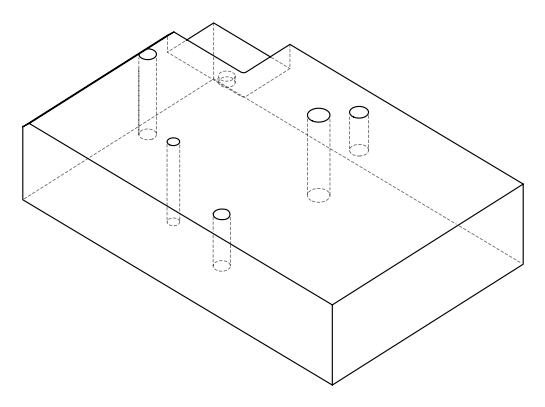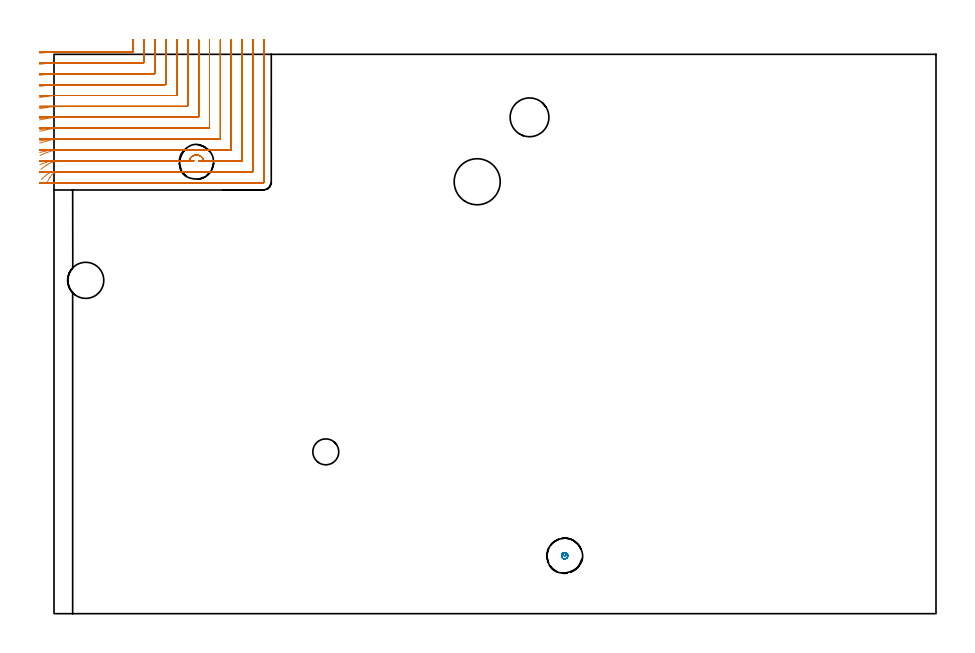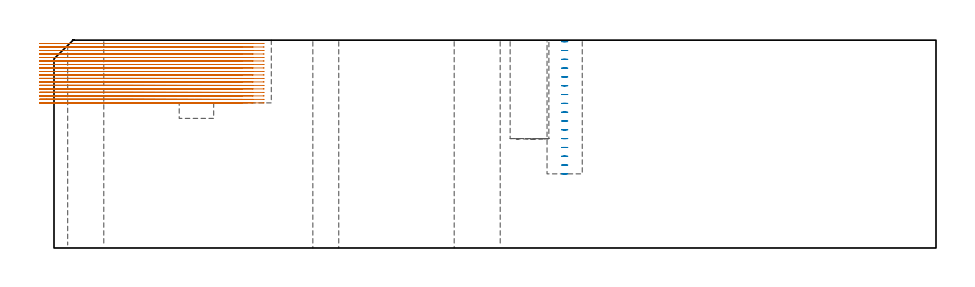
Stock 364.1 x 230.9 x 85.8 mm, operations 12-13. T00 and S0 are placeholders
(PLAN: 13 operations, 10 tool changes, 58.8 min)
(1 SPOT_DRILL | STEP1HOLE | NXT0321_9005460120000 | 0.03 min | 1 mm3)
(2 SPOT_DRILL_1 | STEP1HOLE_1 | NXT0321_9005460120000 | 0.03 min | 3 mm3)
(3 SPOT_DRILL_2 | STEP1POCKET | NXT0321_9005460120000 | 0.04 min | 2834 mm3)
(4 DRILL_THROUGH_HOLE_INTO_CENTER | STEP1HOLE | UGT0301_219 | 0.37 min | 7687 mm3)
(5 DRILL_THROUGH_HOLE_INTO_CENTER_1 | STEP1HOLE_1 | NXT0301_065 | 0.37 min | 5925 mm3)
(6 DRILL_TO_ENLARGE_THROUGH_HOLE | STEP1HOLE_1 | UGT0301_280 | 0.38 min | 9007 mm3)
(7 INDEXABLE_INSERT_DRILL_THROUGH_HOLE_FROM_SOLID | STEP1HOLE_2 | NXT0302_009 | 0.36 min | 24294 mm3)
(8 DRILL_BLIND_HOLE_INTO_CENTER | STEP1POCKET | NXT0301_128 | 0.04 min | 688 mm3)
(9 INDEXABLE_INSERT_DRILL_BLIND_HOLE_FROM_SOLID | STEP1POCKET_1 | NXT0302_003 | 0.17 min | 8172 mm3)
(10 MILL_ROUGH_BLIND_HOLE_CONTOUR | STEP1POCKET | UGT0201_129 | Spiral | 0.1 min | 1020 mm3)
(11 AREA_MILL | FG_CHAMFER_SURFACE | UGT0205_001 | 4.43 min | 5314 mm3)
(12 MILL_CORNER_NOTCH_RECTANGULAR | CORNER_NOTCH_RECTANGULAR | NXT0201_008 | Follow Part, ap 1.5, ae 75% | 51.66 min | 126376 mm3)
(13 MILL_BLIND_HOLE_FROM_SOLID_MATERIAL | STEP1POCKET_2 | UGT0201_129 | Spiral | 0.8 min | 9111 mm3)
(TOOL NXT0321_9005460120000 | NC Spot Drill, 142deg, 12mm, Carbide, Uncoated | D12 PA142 FL30 Z2)
(TOOL UGT0301_219 | Twist Drill 10.7 mm | D10.7 PA118 FL90 Z2)
(TOOL NXT0301_065 | Carbide Drill 9.4mm [860.1-0940-075A1-MM 2214] | D9.4 PA140 FL98 Z2)
(TOOL UGT0301_280 | Twist Drill 14.9 mm | D14.9 PA118 FL114 Z2)
(TOOL NXT0302_009 | Index. Insert Drill 19mm [880-D1900L25-05] | D19 PA176 FL95 Z2)
(TOOL NXT0301_128 | Carbide Drill 12mm [861.1-1200-036A1-GP GC34] | D12 PA150 FL37.4 Z2)
(TOOL NXT0302_003 | Index. Insert Drill 16mm [880-D1600L20-05] | D16 PA176 FL80 Z2)
(TOOL UGT0201_129 | Carbide End Mill 11.9 | D11.9 FL15 Z4)
(TOOL UGT0205_001 | Chamfer Mill 20 x 3 x 45 deg. | D20 FL50 Z2)
(TOOL NXT0201_008 | ENDMILL 6mm [2P460-0600-NA 1630] | D6 FL26 Z6)
(OP 12 MILL_CORNER_NOTCH_RECTANGULAR)
G17 G21 G94 G90
T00 M6
G54
G17 G0 G90 X-5.89 Y231.367 S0 M3
G43 Z95.855 H1
Z84.413
G94 G1 X-2.904 Y231.654 F250.
G2 X2.248 Y231.9 R54. F500.
G1 X32.404
G3 X32.7 Y232.196 R0.3
G1 Y233.9
Y236.9 F250.
G0 Z95.855
X-5.983 Y226.803
Z84.413
G1 X-3. Y227.121
G2 X2.248 Y227.4 R49.5 F500.
G1 X36.904
G3 X37.2 Y227.696 R0.3
G1 Y233.9
Y236.9 F250.
G0 Z95.855
X-5.98 Y222.243
Z84.413
G1 X-3. Y222.593
G2 X2.248 Y222.9 R45. F500.
G1 X41.404
G3 X41.7 Y223.196 R0.3
G1 Y233.9
Y236.9 F250.
G0 Z95.855
X-5.975 Y217.67
Z84.413
G1 X-3. Y218.058
G2 X2.248 Y218.4 R40.5 F500.
G1 X45.904
G3 X46.2 Y218.696 R0.3
G1 Y233.9
Y236.9 F250.
G0 Z95.855
X-5.968 Y213.078
Z84.413
G1 X-3. Y213.515
G2 X2.248 Y213.9 R36. F500.
G1 X50.403
G3 X50.7 Y214.197 R0.3
G1 Y233.9
Y236.9 F250.
G0 Z95.855
X-5.958 Y208.46
Z84.413
G1 X-3. Y208.96
G2 X2.248 Y209.4 R31.5 F500.
G1 X54.903
G3 X55.2 Y209.697 R0.3
G1 Y233.9
Y236.9 F250.
G0 Z95.855
X-5.943 Y203.802
Z84.413
G1 X-3. Y204.385
G2 X2.248 Y204.9 R27. F500.
G1 X59.403
G3 X59.7 Y205.197 R0.3
G1 Y233.9
Y236.9 F250.
G0 Z95.855
X-5.917 Y199.08
Z84.413
G1 X-3. Y199.779
G2 X2.248 Y200.4 R22.5 F500.
G1 X63.903
G3 X64.2 Y200.697 R0.3
G1 Y233.9
Y236.9 F250.
G0 Z95.855
X-5.87 Y194.243
Z84.413
G1 X-3. Y195.118
G2 X2.248 Y195.9 R18. F500.
G1 X68.403
G3 X68.7 Y196.197 R0.3
G1 Y233.9
Y236.9 F250.
G0 Z95.855
X-5.764 Y189.172
Z84.413
G1 X-3. Y190.338
G2 X2.248 Y191.4 R13.5 F500.
G1 X72.903
G3 X73.2 Y191.697 R0.3
G1 Y233.9
Y236.9 F250.
G0 Z95.855
X-5.437 Y183.462
Z84.413
G1 X-3. Y185.211
G2 X2.248 Y186.9 R9. F500.
G1 X55.854
G2 X56.468 Y188.281 R3.034
X60.272 Y189.009 R3.009
G1 X60.736 Y188.69
X61.08 Y188.347
X61.399 Y187.888
G2 X61.751 Y186.9 R3.002
G1 X77.403
G3 X77.7 Y187.197 R0.3
G1 Y233.9
Y236.9 F250.
G0 Z95.855
X-3.143 Y177.477
Z84.413
G1 X-1.68 Y180.096
G2 X2.248 Y182.4 R4.5 F500.
G1 X81.902
G3 X82.2 Y182.698 R0.3
G1 Y233.9
Y236.9 F250.
G0 Z95.855
X-0.752 Y177.9
Z84.413
G1 X2.248
X86.402 F500.
G3 X86.7 Y178.198 R0.3
G1 Y233.9
Y236.9 F250.
G0 Z95.855
X-5.85 Y231.666
Z82.971
G1 X-2.854 Y231.824
G2 X0.002 Y231.9 R54. F500.
G1 X32.404
G3 X32.7 Y232.196 R0.3
G1 Y233.9
Y236.9 F250.
G0 Z95.855
X-5.994 Y227.127
Z82.971
G1 X-3. Y227.309
G2 X0.002 Y227.4 R49.5 F500.
G1 X36.904
G3 X37.2 Y227.696 R0.3
G1 Y233.9
Y236.9 F250.
G0 Z95.855
X-5.993 Y222.6
Z82.971
G1 X-3. Y222.8
G2 X0.002 Y222.9 R45. F500.
G1 X41.404
G3 X41.7 Y223.196 R0.3
G1 Y233.9
Y236.9 F250.
G0 Z95.855
X-5.992 Y218.066
Z82.971
G1 X-3. Y218.289
G2 X0.002 Y218.4 R40.5 F500.
G1 X45.904
G3 X46.2 Y218.696 R0.3
G1 Y233.9
Y236.9 F250.
G0 Z95.855
X-5.99 Y213.525
Z82.971
G1 X-3. Y213.775
G2 X0.002 Y213.9 R36. F500.
G1 X50.403
G3 X50.7 Y214.197 R0.3
G1 Y233.9
Y236.9 F250.
G0 Z95.855
X-5.986 Y208.971
Z82.971
G1 X-3. Y209.257
G2 X0.002 Y209.4 R31.5 F500.
G1 X54.903
G3 X55.2 Y209.697 R0.3
G1 Y233.9
Y236.9 F250.
G0 Z95.855
X-5.981 Y204.399
Z82.971
G1 X-3. Y204.733
G2 X0.002 Y204.9 R27. F500.
G1 X59.403
G3 X59.7 Y205.197 R0.3
G1 Y233.9
Y236.9 F250.
G0 Z95.855
X-5.973 Y199.799
Z82.971
G1 X-3. Y200.199
G2 X0.002 Y200.4 R22.5 F500.
G1 X63.903
G3 X64.2 Y200.697 R0.3
G1 Y233.9
Y236.9 F250.
G0 Z95.855
X-5.958 Y195.148
Z82.971
G1 X-3. Y195.648
G2 X0.002 Y195.9 R18. F500.
G1 X68.403
G3 X68.7 Y196.197 R0.3
G1 Y233.9
Y236.9 F250.
G0 Z95.855
X-5.925 Y190.395
Z82.971
G1 X-3. Y191.062
G2 X0.002 Y191.4 R13.5 F500.
G1 X72.903
G3 X73.2 Y191.697 R0.3
G1 Y233.9
Y236.9 F250.
G0 Z95.855
X-5.828 Y185.384
Z82.971
G1 X-3. Y186.385
G2 X0.002 Y186.9 R9. F500.
G1 X55.854
G2 X56.468 Y188.281 R3.034
X60.272 Y189.009 R3.009
G1 X60.736 Y188.69
X61.08 Y188.347
X61.399 Y187.888
G2 X61.751 Y186.9 R3.002
G1 X77.403
G3 X77.7 Y187.197 R0.3
G1 Y233.9
Y236.9 F250.
G0 Z95.855
X-5.235 Y179.252
Z82.971
G1 X-3. Y181.253
G2 X0.002 Y182.4 R4.5 F500.
G1 X81.902
G3 X82.2 Y182.698 R0.3
G1 Y233.9
Y236.9 F250.
G0 Z95.855
X-2.998 Y177.9
Z82.971
G1 X0.002
X86.402 F500.
G3 X86.7 Y178.198 R0.3
G1 Y233.9
Y236.9 F250.
G0 Z95.855
X-5.829 Y231.878
Z81.529
G1 X-2.829 Y231.899
G2 X-2.449 Y231.9 R54. F500.
G1 X32.404
G3 X32.7 Y232.196 R0.3
G1 Y233.9
Y236.9 F250.
G0 Z95.855
X-6. Y227.364
Z81.529
G1 X-3. Y227.397
G2 X-2.449 Y227.4 R49.5 F500.
G1 X36.904
G3 X37.2 Y227.696 R0.3
G1 Y233.9
Y236.9 F250.
G0 Z95.855
X-6. Y222.86
Z81.529
G1 X-3. Y222.897
G2 X-2.449 Y222.9 R45. F500.
G1 X41.404
G3 X41.7 Y223.196 R0.3
G1 Y233.9
Y236.9 F250.
G0 Z95.855
X-6. Y218.355
Z81.529
G1 X-3. Y218.396
G2 X-2.449 Y218.4 R40.5 F500.
G1 X45.904
G3 X46.2 Y218.696 R0.3
G1 Y233.9
Y236.9 F250.
G0 Z95.855
X-6. Y213.85
Z81.529
G1 X-3. Y213.896
G2 X-2.449 Y213.9 R36. F500.
G1 X50.403
G3 X50.7 Y214.197 R0.3
G1 Y233.9
Y236.9 F250.
G0 Z95.855
X-6. Y209.343
Z81.529
G1 X-3. Y209.395
G2 X-2.449 Y209.4 R31.5 F500.
G1 X54.903
G3 X55.2 Y209.697 R0.3
G1 Y233.9
Y236.9 F250.
G0 Z95.855
X-5.999 Y204.833
Z81.529
G1 X-3. Y204.894
G2 X-2.449 Y204.9 R27. F500.
G1 X59.403
G3 X59.7 Y205.197 R0.3
G1 Y233.9
Y236.9 F250.
G0 Z95.855
X-5.999 Y200.32
Z81.529
G1 X-3. Y200.393
G2 X-2.449 Y200.4 R22.5 F500.
G1 X63.903
G3 X64.2 Y200.697 R0.3
G1 Y233.9
Y236.9 F250.
G0 Z95.855
X-5.999 Y195.8
Z81.529
G1 X-3. Y195.892
G2 X-2.449 Y195.9 R18. F500.
G1 X68.403
G3 X68.7 Y196.197 R0.3
G1 Y233.9
Y236.9 F250.
G0 Z95.855
X-5.997 Y191.266
Z81.529
G1 X-3. Y191.389
G2 X-2.449 Y191.4 R13.5 F500.
G1 X72.903
G3 X73.2 Y191.697 R0.3
G1 Y233.9
Y236.9 F250.
G0 Z95.855
X-5.994 Y186.699
Z81.529
G1 X-3. Y186.883
G2 X-2.449 Y186.9 R9. F500.
G1 X55.854
G2 X56.468 Y188.281 R3.034
X60.272 Y189.009 R3.009
G1 X60.736 Y188.69
X61.08 Y188.347
X61.399 Y187.888
G2 X61.751 Y186.9 R3.002
G1 X77.403
G3 X77.7 Y187.197 R0.3
G1 Y233.9
Y236.9 F250.
G0 Z95.855
X-5.977 Y181.999
Z81.529
G1 X-3. Y182.366
G2 X-2.449 Y182.4 R4.5 F500.
G1 X81.902
G3 X82.2 Y182.698 R0.3
G1 Y233.9
Y236.9 F250.
G0 Z95.855
X-5.449 Y177.9
Z81.529
G1 X-2.449
X86.402 F500.
G3 X86.7 Y178.198 R0.3
G1 Y233.9
Y236.9 F250.
G0 Z95.855
X-5.828 Y231.9
Z80.087
G1 X-2.828
X32.404 F500.
G3 X32.7 Y232.196 R0.3
G1 Y233.9
Y236.9 F250.
G0 Z95.855
X-6. Y227.4
Z80.087
G1 X-3.
X32.404 F500.
X36.904
G3 X37.2 Y227.696 R0.3
G1 Y233.9
Y236.9 F250.
G0 Z95.855
X-6. Y222.9
Z80.087
G1 X-3.
X36.904 F500.
X41.404
G3 X41.7 Y223.196 R0.3
G1 Y233.9
Y236.9 F250.
G0 Z95.855
X-6. Y218.4
Z80.087
G1 X-3.
X41.404 F500.
X45.904
G3 X46.2 Y218.696 R0.3
G1 Y233.9
Y236.9 F250.
G0 Z95.855
X-6. Y213.9
Z80.087
G1 X-3.
X45.904 F500.
X50.403
G3 X50.7 Y214.197 R0.3
G1 Y233.9
Y236.9 F250.
G0 Z95.855
X-6. Y209.4
Z80.087
G1 X-3.
X50.403 F500.
X54.903
G3 X55.2 Y209.697 R0.3
G1 Y233.9
Y236.9 F250.
G0 Z95.855
X-6. Y204.899
Z80.087
G1 X-3. Y204.9
X54.903 F500.
X59.403
G3 X59.7 Y205.197 R0.3
G1 Y233.9
Y236.9 F250.
G0 Z95.855
X-6. Y200.399
Z80.087
G1 X-3. Y200.4
X59.403 F500.
X63.903
G3 X64.2 Y200.697 R0.3
G1 Y233.9
Y236.9 F250.
G0 Z95.855
X-6. Y195.899
Z80.087
G1 X-3. Y195.9
X63.903 F500.
X68.403
G3 X68.7 Y196.197 R0.3
G1 Y233.9
Y236.9 F250.
G0 Z95.855
X-6. Y191.399
Z80.087
G1 X-3. Y191.4
X68.403 F500.
X72.903
G3 X73.2 Y191.697 R0.3
G1 Y233.9
Y236.9 F250.
G0 Z95.855
X-6. Y186.898
Z80.087
G1 X-3. Y186.9
X55.854 F500.
G2 X56.468 Y188.281 R3.034
X60.272 Y189.009 R3.009
G1 X60.736 Y188.69
X61.08 Y188.347
X61.399 Y187.888
G2 X61.751 Y186.9 R3.002
G1 X77.403
G3 X77.7 Y187.197 R0.3
G1 Y233.9
Y236.9 F250.
G0 Z95.855
X-6. Y182.397
Z80.087
G1 X-3. Y182.4
X77.403 F500.
X81.902
G3 X82.2 Y182.698 R0.3
G1 Y233.9
Y236.9 F250.
G0 Z95.855
X-5.995 Y177.9
Z80.087
G1 X-2.995
X86.402 F500.
G3 X86.7 Y178.198 R0.3
G1 Y233.9
Y236.9 F250.
G0 Z95.855
X-5.828 Y231.9
Z78.645
G1 X-2.828
X32.404 F500.
G3 X32.7 Y232.196 R0.3
G1 Y233.9
Y236.9 F250.
G0 Z95.855
X-6. Y227.4
Z78.645
G1 X-3.
X36.904 F500.
G3 X37.2 Y227.696 R0.3
G1 Y233.9
Y236.9 F250.
G0 Z95.855
X-6. Y222.9
Z78.645
G1 X-3.
X41.404 F500.
G3 X41.7 Y223.196 R0.3
G1 Y233.9
Y236.9 F250.
G0 Z95.855
X-6. Y218.4
Z78.645
G1 X-3.
X45.904 F500.
G3 X46.2 Y218.696 R0.3
G1 Y233.9
Y236.9 F250.
G0 Z95.855
X-6. Y213.9
Z78.645
G1 X-3.
X50.403 F500.
G3 X50.7 Y214.197 R0.3
G1 Y233.9
Y236.9 F250.
G0 Z95.855
X-6. Y209.4
Z78.645
G1 X-3.
X54.903 F500.
G3 X55.2 Y209.697 R0.3
G1 Y233.9
Y236.9 F250.
G0 Z95.855
X-6. Y204.9
Z78.645
G1 X-3.
X59.403 F500.
G3 X59.7 Y205.197 R0.3
G1 Y233.9
Y236.9 F250.
G0 Z95.855
X-6. Y200.4
Z78.645
G1 X-3.
X63.903 F500.
G3 X64.2 Y200.697 R0.3
G1 Y233.9
Y236.9 F250.
G0 Z95.855
X-6. Y195.9
Z78.645
G1 X-3.
X68.403 F500.
G3 X68.7 Y196.197 R0.3
G1 Y233.9
Y236.9 F250.
G0 Z95.855
X-6. Y191.4
Z78.645
G1 X-3.
X72.903 F500.
G3 X73.2 Y191.697 R0.3
G1 Y233.9
Y236.9 F250.
G0 Z95.855
X-6. Y186.9
Z78.645
G1 X-3.
X55.854 F500.
G2 X56.468 Y188.281 R3.034
X60.272 Y189.009 R3.009
G1 X60.736 Y188.69
X61.08 Y188.347
X61.399 Y187.888
G2 X61.751 Y186.9 R3.002
G1 X77.403
G3 X77.7 Y187.197 R0.3
G1 Y233.9
Y236.9 F250.
G0 Z95.855
X-6. Y182.4
Z78.645
G1 X-3.
X81.902 F500.
G3 X82.2 Y182.698 R0.3
G1 Y233.9
Y236.9 F250.
G0 Z95.855
X-6. Y177.9
Z78.645
G1 X-3.
X86.402 F500.
G3 X86.7 Y178.198 R0.3
G1 Y233.9
Y236.9 F250.
G0 Z95.855
X-5.828 Y231.9
Z77.203
G1 X-2.828
X32.404 F500.
G3 X32.7 Y232.196 R0.3
G1 Y233.9
Y236.9 F250.
G0 Z95.855
X-6. Y227.4
Z77.203
G1 X-3.
X36.904 F500.
G3 X37.2 Y227.696 R0.3
G1 Y233.9
Y236.9 F250.
G0 Z95.855
X-6. Y222.9
Z77.203
G1 X-3.
X41.404 F500.
G3 X41.7 Y223.196 R0.3
G1 Y233.9
Y236.9 F250.
G0 Z95.855
X-6. Y218.4
Z77.203
G1 X-3.
X45.904 F500.
G3 X46.2 Y218.696 R0.3
G1 Y233.9
Y236.9 F250.
G0 Z95.855
X-6. Y213.9
Z77.203
G1 X-3.
X50.403 F500.
G3 X50.7 Y214.197 R0.3
G1 Y233.9
Y236.9 F250.
G0 Z95.855
X-6. Y209.4
Z77.203
G1 X-3.
X54.903 F500.
G3 X55.2 Y209.697 R0.3
G1 Y233.9
Y236.9 F250.
G0 Z95.855
X-6. Y204.9
Z77.203
G1 X-3.
X59.403 F500.
G3 X59.7 Y205.197 R0.3
G1 Y233.9
Y236.9 F250.
G0 Z95.855
X-6. Y200.4
Z77.203
G1 X-3.
X63.903 F500.
G3 X64.2 Y200.697 R0.3
G1 Y233.9
Y236.9 F250.
G0 Z95.855
X-6. Y195.9
Z77.203
G1 X-3.
X68.403 F500.
G3 X68.7 Y196.197 R0.3
G1 Y233.9
Y236.9 F250.
G0 Z95.855
X-6. Y191.4
Z77.203
G1 X-3.
X72.903 F500.
G3 X73.2 Y191.697 R0.3
G1 Y233.9
Y236.9 F250.
G0 Z95.855
X-6. Y186.9
Z77.203
G1 X-3.
X55.854 F500.
G2 X56.468 Y188.281 R3.034
X60.272 Y189.009 R3.009
G1 X60.736 Y188.69
X61.08 Y188.347
X61.399 Y187.888
G2 X61.751 Y186.9 R3.002
G1 X72.903
X77.403
G3 X77.7 Y187.197 R0.3
G1 Y233.9
Y236.9 F250.
G0 Z95.855
X-6. Y182.4
Z77.203
G1 X-3.
X81.902 F500.
G3 X82.2 Y182.698 R0.3
G1 Y233.9
Y236.9 F250.
G0 Z95.855
X-6. Y177.9
Z77.203
G1 X-3.
X86.402 F500.
G3 X86.7 Y178.198 R0.3
G1 Y233.9
Y236.9 F250.
G0 Z95.855
X-5.828 Y231.9
Z75.761
G1 X-2.828
X32.404 F500.
G3 X32.7 Y232.196 R0.3
G1 Y233.9
Y236.9 F250.
G0 Z95.855
X-6. Y227.4
Z75.761
G1 X-3.
X36.904 F500.
G3 X37.2 Y227.696 R0.3
G1 Y233.9
Y236.9 F250.
G0 Z95.855
X-6. Y222.9
Z75.761
G1 X-3.
X41.404 F500.
G3 X41.7 Y223.196 R0.3
G1 Y233.9
Y236.9 F250.
G0 Z95.855
X-6. Y218.4
Z75.761
G1 X-3.
X45.904 F500.
G3 X46.2 Y218.696 R0.3
G1 Y233.9
Y236.9 F250.
G0 Z95.855
X-6. Y213.9
Z75.761
G1 X-3.
X50.403 F500.
G3 X50.7 Y214.197 R0.3
G1 Y233.9
Y236.9 F250.
G0 Z95.855
X-6. Y209.4
Z75.761
G1 X-3.
X54.903 F500.
G3 X55.2 Y209.697 R0.3
G1 Y233.9
Y236.9 F250.
G0 Z95.855
X-6. Y204.9
Z75.761
G1 X-3.
X59.403 F500.
G3 X59.7 Y205.197 R0.3
G1 Y233.9
Y236.9 F250.
G0 Z95.855
X-6. Y200.4
Z75.761
G1 X-3.
X63.903 F500.
G3 X64.2 Y200.697 R0.3
G1 Y233.9
Y236.9 F250.
G0 Z95.855
X-6. Y195.9
Z75.761
G1 X-3.
X68.403 F500.
G3 X68.7 Y196.197 R0.3
G1 Y233.9
Y236.9 F250.
G0 Z95.855
X-6. Y191.4
Z75.761
G1 X-3.
X72.903 F500.
G3 X73.2 Y191.697 R0.3
G1 Y233.9
Y236.9 F250.
G0 Z95.855
X-6. Y186.9
Z75.761
G1 X-3.
X55.854 F500.
G2 X56.468 Y188.281 R3.034
X60.272 Y189.009 R3.009
G1 X60.736 Y188.69
X61.08 Y188.347
X61.399 Y187.888
G2 X61.751 Y186.9 R3.002
G1 X72.903
X77.403
G3 X77.7 Y187.197 R0.3
G1 Y233.9
Y236.9 F250.
G0 Z95.855
X-6. Y182.4
Z75.761
G1 X-3.
X81.902 F500.
G3 X82.2 Y182.698 R0.3
G1 Y233.9
Y236.9 F250.
G0 Z95.855
X-6. Y177.9
Z75.761
G1 X-3.
X86.402 F500.
G3 X86.7 Y178.198 R0.3
G1 Y233.9
Y236.9 F250.
G0 Z95.855
X-5.828 Y231.9
Z74.319
G1 X-2.828
X32.404 F500.
G3 X32.7 Y232.196 R0.3
G1 Y233.9
Y236.9 F250.
G0 Z95.855
X-6. Y227.4
Z74.319
G1 X-3.
X36.904 F500.
G3 X37.2 Y227.696 R0.3
G1 Y233.9
Y236.9 F250.
G0 Z95.855
X-6. Y222.9
Z74.319
G1 X-3.
X41.404 F500.
G3 X41.7 Y223.196 R0.3
G1 Y233.9
Y236.9 F250.
G0 Z95.855
X-6. Y218.4
Z74.319
G1 X-3.
X45.904 F500.
G3 X46.2 Y218.696 R0.3
G1 Y233.9
Y236.9 F250.
G0 Z95.855
X-6. Y213.9
Z74.319
G1 X-3.
X50.403 F500.
G3 X50.7 Y214.197 R0.3
G1 Y233.9
Y236.9 F250.
G0 Z95.855
X-6. Y209.4
Z74.319
G1 X-3.
X54.903 F500.
G3 X55.2 Y209.697 R0.3
G1 Y233.9
Y236.9 F250.
G0 Z95.855
X-6. Y204.9
Z74.319
G1 X-3.
X59.403 F500.
G3 X59.7 Y205.197 R0.3
G1 Y233.9
Y236.9 F250.
G0 Z95.855
X-6. Y200.4
Z74.319
G1 X-3.
X63.903 F500.
G3 X64.2 Y200.697 R0.3
G1 Y233.9
Y236.9 F250.
G0 Z95.855
X-6. Y195.9
Z74.319
G1 X-3.
X68.403 F500.
G3 X68.7 Y196.197 R0.3
G1 Y233.9
Y236.9 F250.
G0 Z95.855
X-6. Y191.4
Z74.319
G1 X-3.
X72.903 F500.
G3 X73.2 Y191.697 R0.3
G1 Y233.9
Y236.9 F250.
G0 Z95.855
X-6. Y186.9
Z74.319
G1 X-3.
X55.854 F500.
G2 X56.468 Y188.281 R3.034
X60.272 Y189.009 R3.009
G1 X60.736 Y188.69
X61.08 Y188.347
X61.399 Y187.888
G2 X61.751 Y186.9 R3.002
G1 X72.903
X77.403
G3 X77.7 Y187.197 R0.3
G1 Y233.9
Y236.9 F250.
G0 Z95.855
X-6. Y182.4
Z74.319
G1 X-3.
X81.902 F500.
G3 X82.2 Y182.698 R0.3
G1 Y233.9
Y236.9 F250.
G0 Z95.855
X-6. Y177.9
Z74.319
G1 X-3.
X86.402 F500.
G3 X86.7 Y178.198 R0.3
G1 Y233.9
Y236.9 F250.
G0 Z95.855
X-5.828 Y231.9
Z72.877
G1 X-2.828
X32.404 F500.
G3 X32.7 Y232.196 R0.3
G1 Y233.9
Y236.9 F250.
G0 Z95.855
X-6. Y227.4
Z72.877
G1 X-3.
X36.904 F500.
G3 X37.2 Y227.696 R0.3
G1 Y233.9
Y236.9 F250.
G0 Z95.855
X-6. Y222.9
Z72.877
G1 X-3.
X41.404 F500.
G3 X41.7 Y223.196 R0.3
G1 Y233.9
Y236.9 F250.
G0 Z95.855
X-6. Y218.4
Z72.877
G1 X-3.
X45.904 F500.
G3 X46.2 Y218.696 R0.3
G1 Y233.9
Y236.9 F250.
G0 Z95.855
X-6. Y213.9
Z72.877
G1 X-3.
X50.403 F500.
G3 X50.7 Y214.197 R0.3
G1 Y233.9
Y236.9 F250.
G0 Z95.855
X-6. Y209.4
Z72.877
G1 X-3.
X54.903 F500.
G3 X55.2 Y209.697 R0.3
G1 Y233.9
Y236.9 F250.
G0 Z95.855
X-6. Y204.9
Z72.877
G1 X-3.
X59.403 F500.
G3 X59.7 Y205.197 R0.3
G1 Y233.9
Y236.9 F250.
G0 Z95.855
X-6. Y200.4
Z72.877
G1 X-3.
X63.903 F500.
G3 X64.2 Y200.697 R0.3
G1 Y233.9
Y236.9 F250.
G0 Z95.855
X-6. Y195.9
Z72.877
G1 X-3.
X68.403 F500.
G3 X68.7 Y196.197 R0.3
G1 Y233.9
Y236.9 F250.
G0 Z95.855
X-6. Y191.4
Z72.877
G1 X-3.
X72.903 F500.
G3 X73.2 Y191.697 R0.3
G1 Y233.9
Y236.9 F250.
G0 Z95.855
X-6. Y186.9
Z72.877
G1 X-3.
X55.854 F500.
G2 X56.468 Y188.281 R3.034
X60.272 Y189.009 R3.009
G1 X60.736 Y188.69
X61.08 Y188.347
X61.399 Y187.888
G2 X61.751 Y186.9 R3.002
G1 X72.903
X77.403
G3 X77.7 Y187.197 R0.3
G1 Y233.9
Y236.9 F250.
G0 Z95.855
X-6. Y182.4
Z72.877
G1 X-3.
X81.902 F500.
G3 X82.2 Y182.698 R0.3
G1 Y233.9
Y236.9 F250.
G0 Z95.855
X-6. Y177.9
Z72.877
G1 X-3.
X86.402 F500.
G3 X86.7 Y178.198 R0.3
G1 Y233.9
Y236.9 F250.
G0 Z95.855
X-5.828 Y231.9
Z71.435
G1 X-2.828
X32.404 F500.
G3 X32.7 Y232.196 R0.3
G1 Y233.9
Y236.9 F250.
G0 Z95.855
X-6. Y227.4
Z71.435
G1 X-3.
X36.904 F500.
G3 X37.2 Y227.696 R0.3
G1 Y233.9
Y236.9 F250.
G0 Z95.855
X-6. Y222.9
Z71.435
G1 X-3.
X41.404 F500.
G3 X41.7 Y223.196 R0.3
G1 Y233.9
Y236.9 F250.
G0 Z95.855
X-6. Y218.4
Z71.435
G1 X-3.
X45.904 F500.
G3 X46.2 Y218.696 R0.3
G1 Y233.9
Y236.9 F250.
G0 Z95.855
X-6. Y213.9
Z71.435
G1 X-3.
X50.403 F500.
G3 X50.7 Y214.197 R0.3
G1 Y233.9
Y236.9 F250.
G0 Z95.855
X-6. Y209.4
Z71.435
G1 X-3.
X54.903 F500.
G3 X55.2 Y209.697 R0.3
G1 Y233.9
Y236.9 F250.
G0 Z95.855
X-6. Y204.9
Z71.435
G1 X-3.
X59.403 F500.
G3 X59.7 Y205.197 R0.3
G1 Y233.9
Y236.9 F250.
G0 Z95.855
X-6. Y200.4
Z71.435
G1 X-3.
X63.903 F500.
G3 X64.2 Y200.697 R0.3
G1 Y233.9
Y236.9 F250.
G0 Z95.855
X-6. Y195.9
Z71.435
G1 X-3.
X68.403 F500.
G3 X68.7 Y196.197 R0.3
G1 Y233.9
Y236.9 F250.
G0 Z95.855
X-6. Y191.4
Z71.435
G1 X-3.
X72.903 F500.
G3 X73.2 Y191.697 R0.3
G1 Y233.9
Y236.9 F250.
G0 Z95.855
X-6. Y186.9
Z71.435
G1 X-3.
X54.73 F500.
X57.73 F250.
G0 Z95.855
X-6. Y182.4
Z71.435
G1 X-3.
X57.93 F500.
X60.93 F250.
G0 Z95.855
X59.87 Y186.9
Z71.435
G1 X62.87
X77.403 F500.
G3 X77.7 Y187.197 R0.3
G1 Y233.9
Y236.9 F250.
G0 Z95.855
X58.171 Y182.4
Z71.435
G1 X59.671
X81.902 F500.
G3 X82.2 Y182.698 R0.3
G1 Y233.9
Y236.9 F250.
G0 Z95.855
X-6. Y177.9
Z71.435
G1 X-3.
X86.402 F500.
G3 X86.7 Y178.198 R0.3
G1 Y233.9
Y236.9 F250.
G0 Z95.855
X-5.828 Y231.9
Z69.993
G1 X-2.828
X32.404 F500.
G3 X32.7 Y232.196 R0.3
G1 Y233.9
Y236.9 F250.
G0 Z95.855
X-6. Y227.4
Z69.993
G1 X-3.
X36.904 F500.
G3 X37.2 Y227.696 R0.3
G1 Y233.9
Y236.9 F250.
G0 Z95.855
X-6. Y222.9
Z69.993
G1 X-3.
X41.404 F500.
G3 X41.7 Y223.196 R0.3
G1 Y233.9
Y236.9 F250.
G0 Z95.855
X-6. Y218.4
Z69.993
G1 X-3.
X45.904 F500.
G3 X46.2 Y218.696 R0.3
G1 Y233.9
Y236.9 F250.
G0 Z95.855
X-6. Y213.9
Z69.993
G1 X-3.
X50.403 F500.
G3 X50.7 Y214.197 R0.3
G1 Y233.9
Y236.9 F250.
G0 Z95.855
X-6. Y209.4
Z69.993
G1 X-3.
X54.903 F500.
G3 X55.2 Y209.697 R0.3
G1 Y233.9
Y236.9 F250.
G0 Z95.855
X-6. Y204.9
Z69.993
G1 X-3.
X59.403 F500.
G3 X59.7 Y205.197 R0.3
G1 Y233.9
Y236.9 F250.
G0 Z95.855
X-6. Y200.4
Z69.993
G1 X-3.
X63.903 F500.
G3 X64.2 Y200.697 R0.3
G1 Y233.9
Y236.9 F250.
G0 Z95.855
X-6. Y195.9
Z69.993
G1 X-3.
X68.403 F500.
G3 X68.7 Y196.197 R0.3
G1 Y233.9
Y236.9 F250.
G0 Z95.855
X-6. Y191.4
Z69.993
G1 X-3.
X72.903 F500.
G3 X73.2 Y191.697 R0.3
G1 Y233.9
Y236.9 F250.
G0 Z95.855
X-6. Y186.9
Z69.993
G1 X-3.
X54.73 F500.
X57.73 F250.
G0 Z95.855
X-6. Y182.4
Z69.993
G1 X-3.
X57.93 F500.
X60.93 F250.
G0 Z95.855
X59.87 Y186.9
Z69.993
G1 X62.87
X77.403 F500.
G3 X77.7 Y187.197 R0.3
G1 Y233.9
Y236.9 F250.
G0 Z95.855
X58.171 Y182.4
Z69.993
G1 X59.671
X81.902 F500.
G3 X82.2 Y182.698 R0.3
G1 Y233.9
Y236.9 F250.
G0 Z95.855
X-6. Y177.9
Z69.993
G1 X-3.
X86.402 F500.
G3 X86.7 Y178.198 R0.3
G1 Y233.9
Y236.9 F250.
G0 Z95.855
X-5.828 Y231.9
Z68.552
G1 X-2.828
X32.404 F500.
G3 X32.7 Y232.196 R0.3
G1 Y233.9
Y236.9 F250.
G0 Z95.855
X-6. Y227.4
Z68.552
G1 X-3.
X36.904 F500.
G3 X37.2 Y227.696 R0.3
G1 Y233.9
Y236.9 F250.
G0 Z95.855
X-6. Y222.9
Z68.552
G1 X-3.
X41.404 F500.
G3 X41.7 Y223.196 R0.3
G1 Y233.9
Y236.9 F250.
G0 Z95.855
X-6. Y218.4
Z68.552
G1 X-3.
X45.904 F500.
G3 X46.2 Y218.696 R0.3
G1 Y233.9
Y236.9 F250.
G0 Z95.855
X-6. Y213.9
Z68.552
G1 X-3.
X50.403 F500.
G3 X50.7 Y214.197 R0.3
G1 Y233.9
Y236.9 F250.
G0 Z95.855
X-6. Y209.4
Z68.552
G1 X-3.
X54.903 F500.
G3 X55.2 Y209.697 R0.3
G1 Y233.9
Y236.9 F250.
G0 Z95.855
X-6. Y204.9
Z68.552
G1 X-3.
X59.403 F500.
G3 X59.7 Y205.197 R0.3
G1 Y233.9
Y236.9 F250.
G0 Z95.855
X-6. Y200.4
Z68.552
G1 X-3.
X63.903 F500.
G3 X64.2 Y200.697 R0.3
G1 Y233.9
Y236.9 F250.
G0 Z95.855
X-6. Y195.9
Z68.552
G1 X-3.
X68.403 F500.
G3 X68.7 Y196.197 R0.3
G1 Y233.9
Y236.9 F250.
G0 Z95.855
X-6. Y191.4
Z68.552
G1 X-3.
X72.903 F500.
G3 X73.2 Y191.697 R0.3
G1 Y233.9
Y236.9 F250.
G0 Z95.855
X-6. Y186.9
Z68.552
G1 X-3.
X54.73 F500.
X57.73 F250.
G0 Z95.855
X-6. Y182.4
Z68.552
G1 X-3.
X57.93 F500.
X60.93 F250.
G0 Z95.855
X59.87 Y186.9
Z68.552
G1 X62.87
X77.403 F500.
G3 X77.7 Y187.197 R0.3
G1 Y233.9
Y236.9 F250.
G0 Z95.855
X58.171 Y182.4
Z68.552
G1 X59.671
X81.902 F500.
G3 X82.2 Y182.698 R0.3
G1 Y233.9
Y236.9 F250.
G0 Z95.855
X-6. Y177.9
Z68.552
G1 X-3.
X86.402 F500.
G3 X86.7 Y178.198 R0.3
G1 Y233.9
Y236.9 F250.
G0 Z95.855
X-5.828 Y231.9
Z67.11
G1 X-2.828
X32.404 F500.
G3 X32.7 Y232.196 R0.3
G1 Y233.9
Y236.9 F250.
G0 Z95.855
X-6. Y227.4
Z67.11
G1 X-3.
X36.904 F500.
G3 X37.2 Y227.696 R0.3
G1 Y233.9
Y236.9 F250.
G0 Z95.855
X-6. Y222.9
Z67.11
G1 X-3.
X41.404 F500.
G3 X41.7 Y223.196 R0.3
G1 Y233.9
Y236.9 F250.
G0 Z95.855
X-6. Y218.4
Z67.11
G1 X-3.
X45.904 F500.
G3 X46.2 Y218.696 R0.3
G1 Y233.9
Y236.9 F250.
G0 Z95.855
X-6. Y213.9
Z67.11
G1 X-3.
X50.403 F500.
G3 X50.7 Y214.197 R0.3
G1 Y233.9
Y236.9 F250.
G0 Z95.855
X-6. Y209.4
Z67.11
G1 X-3.
X54.903 F500.
G3 X55.2 Y209.697 R0.3
G1 Y233.9
Y236.9 F250.
G0 Z95.855
X-6. Y204.9
Z67.11
G1 X-3.
X59.403 F500.
G3 X59.7 Y205.197 R0.3
G1 Y233.9
Y236.9 F250.
G0 Z95.855
X-6. Y200.4
Z67.11
G1 X-3.
X63.903 F500.
G3 X64.2 Y200.697 R0.3
G1 Y233.9
Y236.9 F250.
G0 Z95.855
X-6. Y195.9
Z67.11
G1 X-3.
X68.403 F500.
G3 X68.7 Y196.197 R0.3
G1 Y233.9
Y236.9 F250.
G0 Z95.855
X-6. Y191.4
Z67.11
G1 X-3.
X72.903 F500.
G3 X73.2 Y191.697 R0.3
G1 Y233.9
Y236.9 F250.
G0 Z95.855
X-6. Y186.9
Z67.11
G1 X-3.
X54.73 F500.
X57.73 F250.
G0 Z95.855
X-6. Y182.4
Z67.11
G1 X-3.
X57.93 F500.
X60.93 F250.
G0 Z95.855
X59.87 Y186.9
Z67.11
G1 X62.87
X77.403 F500.
G3 X77.7 Y187.197 R0.3
G1 Y233.9
Y236.9 F250.
G0 Z95.855
X58.171 Y182.4
Z67.11
G1 X59.671
X81.902 F500.
G3 X82.2 Y182.698 R0.3
G1 Y233.9
Y236.9 F250.
G0 Z95.855
X-6. Y177.9
Z67.11
G1 X-3.
X86.402 F500.
G3 X86.7 Y178.198 R0.3
G1 Y233.9
Y236.9 F250.
G0 Z95.855
X-5.828 Y231.9
Z65.668
G1 X-2.828
X32.404 F500.
G3 X32.7 Y232.196 R0.3
G1 Y233.9
Y236.9 F250.
G0 Z95.855
X-6. Y227.4
Z65.668
G1 X-3.
X36.904 F500.
G3 X37.2 Y227.696 R0.3
G1 Y233.9
Y236.9 F250.
G0 Z95.855
X-6. Y222.9
Z65.668
G1 X-3.
X41.404 F500.
G3 X41.7 Y223.196 R0.3
G1 Y233.9
Y236.9 F250.
G0 Z95.855
X-6. Y218.4
Z65.668
G1 X-3.
X45.904 F500.
G3 X46.2 Y218.696 R0.3
G1 Y233.9
Y236.9 F250.
G0 Z95.855
X-6. Y213.9
Z65.668
G1 X-3.
X50.403 F500.
G3 X50.7 Y214.197 R0.3
G1 Y233.9
Y236.9 F250.
G0 Z95.855
X-6. Y209.4
Z65.668
G1 X-3.
X54.903 F500.
G3 X55.2 Y209.697 R0.3
G1 Y233.9
Y236.9 F250.
G0 Z95.855
X-6. Y204.9
Z65.668
G1 X-3.
X59.403 F500.
G3 X59.7 Y205.197 R0.3
G1 Y233.9
Y236.9 F250.
G0 Z95.855
X-6. Y200.4
Z65.668
G1 X-3.
X63.903 F500.
G3 X64.2 Y200.697 R0.3
G1 Y233.9
Y236.9 F250.
G0 Z95.855
X-6. Y195.9
Z65.668
G1 X-3.
X68.403 F500.
G3 X68.7 Y196.197 R0.3
G1 Y233.9
Y236.9 F250.
G0 Z95.855
X-6. Y191.4
Z65.668
G1 X-3.
X72.903 F500.
G3 X73.2 Y191.697 R0.3
G1 Y233.9
Y236.9 F250.
G0 Z95.855
X-6. Y186.9
Z65.668
G1 X-3.
X54.73 F500.
X57.73 F250.
G0 Z95.855
X-6. Y182.4
Z65.668
G1 X-3.
X57.93 F500.
X60.93 F250.
G0 Z95.855
X59.87 Y186.9
Z65.668
G1 X62.87
X77.403 F500.
G3 X77.7 Y187.197 R0.3
G1 Y233.9
Y236.9 F250.
G0 Z95.855
X58.171 Y182.4
Z65.668
G1 X59.671
X81.902 F500.
G3 X82.2 Y182.698 R0.3
G1 Y233.9
Y236.9 F250.
G0 Z95.855
X-6. Y177.9
Z65.668
G1 X-3.
X86.402 F500.
G3 X86.7 Y178.198 R0.3
G1 Y233.9
Y236.9 F250.
G0 Z95.855
X-5.828 Y231.9
Z64.226
G1 X-2.828
X32.404 F500.
G3 X32.7 Y232.196 R0.3
G1 Y233.9
Y236.9 F250.
G0 Z95.855
X-6. Y227.4
Z64.226
G1 X-3.
X36.904 F500.
G3 X37.2 Y227.696 R0.3
G1 Y233.9
Y236.9 F250.
G0 Z95.855
X-6. Y222.9
Z64.226
G1 X-3.
X41.404 F500.
G3 X41.7 Y223.196 R0.3
G1 Y233.9
Y236.9 F250.
G0 Z95.855
X-6. Y218.4
Z64.226
G1 X-3.
X45.904 F500.
G3 X46.2 Y218.696 R0.3
G1 Y233.9
Y236.9 F250.
G0 Z95.855
X-6. Y213.9
Z64.226
G1 X-3.
X50.403 F500.
G3 X50.7 Y214.197 R0.3
G1 Y233.9
Y236.9 F250.
G0 Z95.855
X-6. Y209.4
Z64.226
G1 X-3.
X54.903 F500.
G3 X55.2 Y209.697 R0.3
G1 Y233.9
Y236.9 F250.
G0 Z95.855
X-6. Y204.9
Z64.226
G1 X-3.
X59.403 F500.
G3 X59.7 Y205.197 R0.3
G1 Y233.9
Y236.9 F250.
G0 Z95.855
X-6. Y200.4
Z64.226
G1 X-3.
X63.903 F500.
G3 X64.2 Y200.697 R0.3
G1 Y233.9
Y236.9 F250.
G0 Z95.855
X-6. Y195.9
Z64.226
G1 X-3.
X68.403 F500.
G3 X68.7 Y196.197 R0.3
G1 Y233.9
Y236.9 F250.
G0 Z95.855
X-6. Y191.4
Z64.226
G1 X-3.
X72.903 F500.
G3 X73.2 Y191.697 R0.3
G1 Y233.9
Y236.9 F250.
G0 Z95.855
X-6. Y186.9
Z64.226
G1 X-3.
X54.73 F500.
X57.73 F250.
G0 Z95.855
X-6. Y182.4
Z64.226
G1 X-3.
X57.93 F500.
X60.93 F250.
G0 Z95.855
X59.87 Y186.9
Z64.226
G1 X62.87
X77.403 F500.
G3 X77.7 Y187.197 R0.3
G1 Y233.9
Y236.9 F250.
G0 Z95.855
X58.171 Y182.4
Z64.226
G1 X59.671
X81.902 F500.
G3 X82.2 Y182.698 R0.3
G1 Y233.9
Y236.9 F250.
G0 Z95.855
X-6. Y177.9
Z64.226
G1 X-3.
X86.402 F500.
G3 X86.7 Y178.198 R0.3
G1 Y233.9
Y236.9 F250.
G0 Z95.855
X-5.828 Y231.9
Z62.784
G1 X-2.828
X32.404 F500.
G3 X32.7 Y232.196 R0.3
G1 Y233.9
Y236.9 F250.
G0 Z95.855
X-6. Y227.4
Z62.784
G1 X-3.
X36.904 F500.
G3 X37.2 Y227.696 R0.3
G1 Y233.9
Y236.9 F250.
G0 Z95.855
X-6. Y222.9
Z62.784
G1 X-3.
X41.404 F500.
G3 X41.7 Y223.196 R0.3
G1 Y233.9
Y236.9 F250.
G0 Z95.855
X-6. Y218.4
Z62.784
G1 X-3.
X45.904 F500.
G3 X46.2 Y218.696 R0.3
G1 Y233.9
Y236.9 F250.
G0 Z95.855
X-6. Y213.9
Z62.784
G1 X-3.
X50.403 F500.
G3 X50.7 Y214.197 R0.3
G1 Y233.9
Y236.9 F250.
G0 Z95.855
X-6. Y209.4
Z62.784
G1 X-3.
X54.903 F500.
G3 X55.2 Y209.697 R0.3
G1 Y233.9
Y236.9 F250.
G0 Z95.855
X-6. Y204.9
Z62.784
G1 X-3.
X59.403 F500.
G3 X59.7 Y205.197 R0.3
G1 Y233.9
Y236.9 F250.
G0 Z95.855
X-6. Y200.4
Z62.784
G1 X-3.
X63.903 F500.
G3 X64.2 Y200.697 R0.3
G1 Y233.9
Y236.9 F250.
G0 Z95.855
X-6. Y195.9
Z62.784
G1 X-3.
X68.403 F500.
G3 X68.7 Y196.197 R0.3
G1 Y233.9
Y236.9 F250.
G0 Z95.855
X-6. Y191.4
Z62.784
G1 X-3.
X72.903 F500.
G3 X73.2 Y191.697 R0.3
G1 Y233.9
Y236.9 F250.
G0 Z95.855
X-6. Y186.9
Z62.784
G1 X-3.
X54.73 F500.
X57.73 F250.
G0 Z95.855
X-6. Y182.4
Z62.784
G1 X-3.
X57.93 F500.
X60.93 F250.
G0 Z95.855
X59.87 Y186.9
Z62.784
G1 X62.87
X77.403 F500.
G3 X77.7 Y187.197 R0.3
G1 Y233.9
Y236.9 F250.
G0 Z95.855
X58.171 Y182.4
Z62.784
G1 X59.671
X81.902 F500.
G3 X82.2 Y182.698 R0.3
G1 Y233.9
Y236.9 F250.
G0 Z95.855
X-6. Y177.9
Z62.784
G1 X-3.
X86.402 F500.
G3 X86.7 Y178.198 R0.3
G1 Y233.9
Y236.9 F250.
G0 Z95.855
X-5.828 Y231.9
Z61.342
G1 X-2.828
X32.404 F500.
G3 X32.7 Y232.196 R0.3
G1 Y233.9
Y236.9 F250.
G0 Z95.855
X-6. Y227.4
Z61.342
G1 X-3.
X36.904 F500.
G3 X37.2 Y227.696 R0.3
G1 Y233.9
Y236.9 F250.
G0 Z95.855
X-6. Y222.9
Z61.342
G1 X-3.
X41.404 F500.
G3 X41.7 Y223.196 R0.3
G1 Y233.9
Y236.9 F250.
G0 Z95.855
X-6. Y218.4
Z61.342
G1 X-3.
X45.904 F500.
G3 X46.2 Y218.696 R0.3
G1 Y233.9
Y236.9 F250.
G0 Z95.855
X-6. Y213.9
Z61.342
G1 X-3.
X50.403 F500.
G3 X50.7 Y214.197 R0.3
G1 Y233.9
Y236.9 F250.
G0 Z95.855
X-6. Y209.4
Z61.342
G1 X-3.
X54.903 F500.
G3 X55.2 Y209.697 R0.3
G1 Y233.9
Y236.9 F250.
G0 Z95.855
X-6. Y204.9
Z61.342
G1 X-3.
X59.403 F500.
G3 X59.7 Y205.197 R0.3
G1 Y233.9
Y236.9 F250.
G0 Z95.855
X-6. Y200.4
Z61.342
G1 X-3.
X63.903 F500.
G3 X64.2 Y200.697 R0.3
G1 Y233.9
Y236.9 F250.
G0 Z95.855
X-6. Y195.9
Z61.342
G1 X-3.
X68.403 F500.
G3 X68.7 Y196.197 R0.3
G1 Y233.9
Y236.9 F250.
G0 Z95.855
X-6. Y191.4
Z61.342
G1 X-3.
X72.903 F500.
G3 X73.2 Y191.697 R0.3
G1 Y233.9
Y236.9 F250.
G0 Z95.855
X-6. Y186.9
Z61.342
G1 X-3.
X54.73 F500.
X57.73 F250.
G0 Z95.855
X-6. Y182.4
Z61.342
G1 X-3.
X57.93 F500.
X60.93 F250.
G0 Z95.855
X59.87 Y186.9
Z61.342
G1 X62.87
X77.403 F500.
G3 X77.7 Y187.197 R0.3
G1 Y233.9
Y236.9 F250.
G0 Z95.855
X58.171 Y182.4
Z61.342
G1 X59.671
X81.902 F500.
G3 X82.2 Y182.698 R0.3
G1 Y233.9
Y236.9 F250.
G0 Z95.855
X-6. Y177.9
Z61.342
G1 X-3.
X86.402 F500.
G3 X86.7 Y178.198 R0.3
G1 Y233.9
Y236.9 F250.
G0 Z95.855
X-5.828 Y231.9
Z59.9
G1 X-2.828
X32.404 F500.
G3 X32.7 Y232.196 R0.3
G1 Y233.9
Y236.9 F250.
G0 Z95.855
X-6. Y227.4
Z59.9
G1 X-3.
X36.904 F500.
G3 X37.2 Y227.696 R0.3
G1 Y233.9
Y236.9 F250.
G0 Z95.855
X-6. Y222.9
Z59.9
G1 X-3.
X41.404 F500.
G3 X41.7 Y223.196 R0.3
G1 Y233.9
Y236.9 F250.
G0 Z95.855
X-6. Y218.4
Z59.9
G1 X-3.
X45.904 F500.
G3 X46.2 Y218.696 R0.3
G1 Y233.9
Y236.9 F250.
G0 Z95.855
X-6. Y213.9
Z59.9
G1 X-3.
X50.403 F500.
G3 X50.7 Y214.197 R0.3
G1 Y233.9
Y236.9 F250.
G0 Z95.855
X-6. Y209.4
Z59.9
G1 X-3.
X54.903 F500.
G3 X55.2 Y209.697 R0.3
G1 Y233.9
Y236.9 F250.
G0 Z95.855
X-6. Y204.9
Z59.9
G1 X-3.
X59.403 F500.
G3 X59.7 Y205.197 R0.3
G1 Y233.9
Y236.9 F250.
G0 Z95.855
X-6. Y200.4
Z59.9
G1 X-3.
X63.903 F500.
G3 X64.2 Y200.697 R0.3
G1 Y233.9
Y236.9 F250.
G0 Z95.855
X-6. Y195.9
Z59.9
G1 X-3.
X68.403 F500.
G3 X68.7 Y196.197 R0.3
G1 Y233.9
Y236.9 F250.
G0 Z95.855
X-6. Y191.4
Z59.9
G1 X-3.
X72.903 F500.
G3 X73.2 Y191.697 R0.3
G1 Y233.9
Y236.9 F250.
G0 Z95.855
X-6. Y186.9
Z59.9
G1 X-3.
X54.73 F500.
X57.73 F250.
G0 Z95.855
X-6. Y182.4
Z59.9
G1 X-3.
X57.93 F500.
X60.93 F250.
G0 Z95.855
X59.87 Y186.9
Z59.9
G1 X62.87
X77.403 F500.
G3 X77.7 Y187.197 R0.3
G1 Y233.9
Y236.9 F250.
G0 Z95.855
X58.171 Y182.4
Z59.9
G1 X59.671
X81.902 F500.
G3 X82.2 Y182.698 R0.3
G1 Y233.9
Y236.9 F250.
G0 Z95.855
X-6. Y177.9
Z59.9
G1 X-3.
X86.402 F500.
G3 X86.7 Y178.198 R0.3
G1 Y233.9
Y236.9 F250.
G0 Z95.855
M5
M2
(OP 13 MILL_BLIND_HOLE_FROM_SOLID_MATERIAL)
G17 G21 G94 G90
T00 M6
G54
G17 G0 G90 X210.8 Y23.9 S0 M3
G43 Z95.8 H0
Z85.163
G94 G3 X211.45 Y24.55 R0.65 F250.
X210.8 Y25.2 R0.65
X209.5 Y23.9 R1.3
X210.8 Y25.2 R-1.3
X210.15 Y24.55 R0.65
X210.8 Y23.9 R0.65
G0 Z81.525
G3 X211.45 Y24.55 R0.65
X210.8 Y25.2 R0.65
X209.5 Y23.9 R1.3
X210.8 Y25.2 R-1.3
X210.15 Y24.55 R0.65
X210.8 Y23.9 R0.65
G0 Z77.888
G3 X211.45 Y24.55 R0.65
X210.8 Y25.2 R0.65
X209.5 Y23.9 R1.3
X210.8 Y25.2 R-1.3
X210.15 Y24.55 R0.65
X210.8 Y23.9 R0.65
G0 Z74.25
G3 X211.45 Y24.55 R0.65
X210.8 Y25.2 R0.65
X209.5 Y23.9 R1.3
X210.8 Y25.2 R-1.3
X210.15 Y24.55 R0.65
X210.8 Y23.9 R0.65
G0 Z70.613
G3 X211.45 Y24.55 R0.65
X210.8 Y25.2 R0.65
X209.5 Y23.9 R1.3
X210.8 Y25.2 R-1.3
X210.15 Y24.55 R0.65
X210.8 Y23.9 R0.65
G0 Z66.975
G3 X211.45 Y24.55 R0.65
X210.8 Y25.2 R0.65
X209.5 Y23.9 R1.3
X210.8 Y25.2 R-1.3
X210.15 Y24.55 R0.65
X210.8 Y23.9 R0.65
G0 Z63.338
G3 X211.45 Y24.55 R0.65
X210.8 Y25.2 R0.65
X209.5 Y23.9 R1.3
X210.8 Y25.2 R-1.3
X210.15 Y24.55 R0.65
X210.8 Y23.9 R0.65
G0 Z59.7
G3 X211.45 Y24.55 R0.65
X210.8 Y25.2 R0.65
X209.5 Y23.9 R1.3
X210.8 Y25.2 R-1.3
X210.15 Y24.55 R0.65
X210.8 Y23.9 R0.65
G0 Z56.063
G3 X211.45 Y24.55 R0.65
X210.8 Y25.2 R0.65
X209.5 Y23.9 R1.3
X210.8 Y25.2 R-1.3
X210.15 Y24.55 R0.65
X210.8 Y23.9 R0.65
G0 Z52.425
G3 X211.45 Y24.55 R0.65
X210.8 Y25.2 R0.65
X209.5 Y23.9 R1.3
X210.8 Y25.2 R-1.3
X210.15 Y24.55 R0.65
X210.8 Y23.9 R0.65
G0 Z48.788
G3 X211.45 Y24.55 R0.65
X210.8 Y25.2 R0.65
X209.5 Y23.9 R1.3
X210.8 Y25.2 R-1.3
X210.15 Y24.55 R0.65
X210.8 Y23.9 R0.65
G0 Z45.15
G3 X211.45 Y24.55 R0.65
X210.8 Y25.2 R0.65
X209.5 Y23.9 R1.3
X210.8 Y25.2 R-1.3
X210.15 Y24.55 R0.65
X210.8 Y23.9 R0.65
G0 Z41.513
G3 X211.45 Y24.55 R0.65
X210.8 Y25.2 R0.65
X209.5 Y23.9 R1.3
X210.8 Y25.2 R-1.3
X210.15 Y24.55 R0.65
X210.8 Y23.9 R0.65
G0 Z37.875
G3 X211.45 Y24.55 R0.65
X210.8 Y25.2 R0.65
X209.5 Y23.9 R1.3
X210.8 Y25.2 R-1.3
X210.15 Y24.55 R0.65
X210.8 Y23.9 R0.65
G0 Z34.238
G3 X211.45 Y24.55 R0.65
X210.8 Y25.2 R0.65
X209.5 Y23.9 R1.3
X210.8 Y25.2 R-1.3
X210.15 Y24.55 R0.65
X210.8 Y23.9 R0.65
G0 Z30.6
G3 X211.45 Y24.55 R0.65
X210.8 Y25.2 R0.65
X209.5 Y23.9 R1.3
X210.8 Y25.2 R-1.3
X210.15 Y24.55 R0.65
X210.8 Y23.9 R0.65
G0 Z95.8
M5
M2
